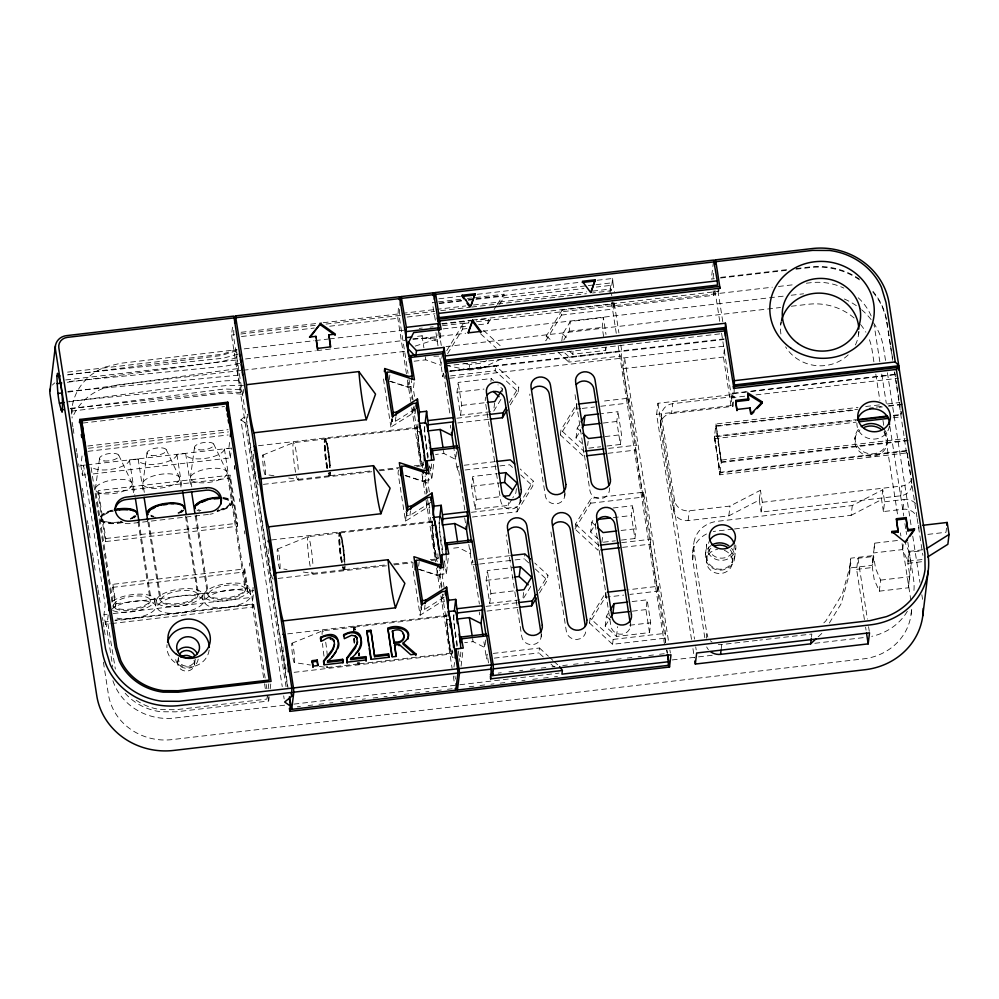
<?xml version="1.0" encoding="UTF-8"?>
<svg xmlns="http://www.w3.org/2000/svg" width="999" height="999" viewBox="0 0 999 999"><rect width="100%" height="100%" fill="white"/><g stroke="black" fill="none" stroke-linecap="round" stroke-linejoin="round"><path stroke-width="0.75" stroke-dasharray="5 3.75" d="M71.404 411.126L225.911 392.882L242.395 394.218C237.937 380.244 236.8 365.272 236.825 350.674L237.787 349.2L221.953 354.295L65.172 372.402M242.395 394.218L243.344 392.744L243.431 385.639L226.798 385.539L68.719 401.223M423.339 461.938L423.201 464.46A19.605 1.873 83.3 0 1 419.518 453.783A19.605 1.873 83.3 0 1 417.619 428.396L417.632 428.296A19.605 1.873 83.3 0 1 418.431 427.135M829.332 623.051L841.245 603.546L849.662 573.051L849.6 568.006L872.189 565.359L874.737 543.156L899.225 540.297M864.41 619.53L856.63 569.343L857.966 558.279L873.688 556.455L872.339 567.507L874.212 579.52L879.307 591.171L908.378 587.774L909.752 575.374L907.879 563.349L909.215 552.297L922.264 550.774M908.378 587.774L911.088 564.323L909.215 552.297M406.443 373.788L397.839 318.269L398.539 305.394M597.252 280.269L612.624 278.471L611.151 290.771L592.557 292.944M612.961 302.435L613.673 307.005L713.898 295.304L714.385 291.171M719.779 474.812L720.004 472.927L906.742 451.123L906.518 452.959L719.779 474.812L714.41 436.863L856.393 420.292M854.919 439.061L855.206 436.638M887.324 443.206L887.574 436.813L886.413 432.992A16.334 15.122 6.8 0 0 884.24 429.558M906.518 452.959L894.53 372.465M71.241 414.16L71.978 407.992A56.106 51.948 6.9 0 1 105.544 366.933L120.38 363.311L236.513 349.75M85.452 474.825L82.368 475.187L80.869 465.571L82.467 452.41M82.368 475.187L83.554 465.372L105.17 604.832L103.983 614.635L105.482 624.25L110.102 623.713M98.014 493.606L98.377 490.546L230.195 475.149L237.65 523.239L237.287 526.298L105.457 541.583L98.014 493.606L229.832 478.221L230.195 475.149M105.457 541.583L105.819 538.523L98.377 490.546M105.482 624.25L105.769 621.803L108.854 621.44M108.192 615.009L107.467 621.003L115.347 669.055M112.974 607.067L115.559 606.755L112.55 587.375L112.924 584.315L244.743 568.918L247.74 588.311L247.365 591.371L253.833 590.621M115.559 606.755L115.921 603.696L112.924 584.315M177.747 662.187L178.184 658.503M286.051 686.7L231.531 335.09L232.767 324.862M233.741 330.307L233.716 337.437L287.987 687.512M194.593 664.335L195.192 659.427A8.492 7.867 6.9 0 1 185.764 666.158A8.492 7.867 6.9 0 1 178.334 657.28M93.157 473.926L230.332 457.904L228.846 448.289L229.733 440.984M230.332 457.904L231.518 448.101L224.413 448.926A19.605 7.168 -8.8 0 1 204.133 458.553A19.605 7.168 -8.8 0 1 185.639 453.459L176.923 454.483A19.605 7.168 -8.8 0 1 156.643 464.098A19.605 7.168 -8.8 0 1 138.149 459.003L129.433 460.027A19.605 7.168 -8.8 0 1 111.688 469.28A19.605 7.168 -8.8 0 1 91.084 466.371M287.4 686.113L246.753 423.951L247.939 414.148L240.884 419.805L282.242 686.588M247.365 591.371L244.368 571.99L244.743 568.918M111.638 623.526L253.446 606.98L251.96 597.352L253.147 587.549L246.029 588.386A19.605 7.168 -8.8 0 1 225.762 598.001A19.605 7.168 -8.8 0 1 207.268 592.907L198.539 593.93A19.605 7.168 -8.8 0 1 178.272 603.546A19.605 7.168 -8.8 0 1 159.778 598.451L151.049 599.475A19.605 7.168 -8.8 0 1 133.317 608.728A19.605 7.168 -8.8 0 1 112.712 605.819M263.599 677.622L252.198 604.095L253.471 593.618M253.446 606.98L253.746 604.52L115.022 620.716M267.282 696.153L266.92 699.075L175.799 709.715L160.976 709.627A53.134 49.201 6.9 0 1 135.464 699.725M268.169 688.835L268.868 682.991M125.175 693.269A54.783 50.724 6.9 0 0 160.702 711.75L175.849 711.837L268.694 700.998L269.243 696.465M270.155 688.923L271.079 681.38M389.31 379.583L389.86 374.987M399.637 309.428L399.425 317.944L408.029 373.289M415.684 409.066L415.147 413.524L411.913 413.911L390.921 427.06L392.008 418.131M415.022 409.003L395.354 421.341L392.132 421.715L392.495 418.643M395.354 421.341L395.916 416.733M390.597 381.293L407.717 386.863L408.616 379.42M398.414 470.067L398.052 473.051L405.507 521.141L426.498 507.979L429.732 507.604L428.559 500.087M413.049 400L410.951 386.476L411.663 380.532M414.498 396.366L413.349 388.986L414.273 381.331M411.913 413.911L412.812 406.468M405.507 521.141L406.593 512.212M430.931 502.235L409.94 515.409L406.718 515.784L407.08 512.712M421.378 431.193L417.107 431.693L418.019 424.15M409.94 515.409L410.502 510.814M424.762 426.336L424.213 430.869L428.459 458.254M438.561 330.794L437.287 341.283L422.04 335.814L414.697 336.663M405.182 475.362L422.302 480.919L423.027 474.975M415.209 346.104L440.109 337.962L440.971 330.919M413.186 562.649L412.637 567.12L420.092 615.209L441.083 602.035L444.318 601.66L443.144 594.155M426.773 493.993L424.662 480.382L425.212 475.861M427.397 492.569L425.537 480.544L426.073 476.086M442.47 353.334L441.021 365.322L425.774 359.852L414.023 361.226M429.333 491.92L427.959 483.066L428.883 475.399M418.643 566.171L419.205 561.55M426.498 507.979L427.572 499.05M443.244 373.139L442.807 376.823L439.622 356.306M424.662 480.382L431.768 479.557L433.966 461.451M420.092 615.209L421.178 606.281M444.18 597.14L424.513 609.477L421.278 609.852L421.653 606.768M435.976 525.262L431.705 525.761L432.255 521.241M424.513 609.477L425.075 604.857M439.548 518.893L438.823 524.937L443.294 553.846M447.627 353.671L462.649 329.071L463.311 323.551L469.031 322.889M490.596 411.713L460.564 415.222L456.993 392.232L458.179 382.43L491.221 378.571L493.469 380.644M419.767 569.43L436.888 574.999L437.787 567.557M441.346 588.061L439.248 574.45L439.81 569.929M441.983 586.638L440.122 574.612L440.659 570.154M460.564 415.222L461.75 405.419L458.179 382.43M456.506 451.898L455.606 459.39L443.918 453.509L435.539 454.483M444.118 587.462L442.52 577.135L443.456 569.43M445.891 365.422L469.006 370.092L469.68 364.573L481.093 363.249L486.638 360.639M441.083 602.035L441.983 594.605M439.248 574.45L446.366 573.626L448.563 555.519M450.512 619.343L446.241 619.842L446.978 613.798M469.006 370.092L480.432 368.756L481.093 363.249M478.608 324.75L487.849 323.676L488.436 318.768L476.123 320.204M453.896 614.485L453.346 619.005L458.066 649.437M512.037 499.138L508.191 505.432L475.149 509.29L471.578 486.301L472.764 476.498L496.79 473.688M453.971 667.02L454.52 662.487M475.149 509.29L476.336 499.488L472.764 476.498M470.729 548.963L470.192 553.458L458.516 547.577L450.137 548.551M490.884 381.368L491.221 378.571M499.65 304.333L503.583 297.889L504.033 294.218L467.407 298.489M510.302 404.857L518.169 391.958L495.142 370.704L495.729 365.809L449.55 371.191M478.134 564.235L471.978 564.959L472.564 560.052L479.383 604.058M461.076 666.183L462.899 651.098M494.617 402.959L493.606 411.363L501.298 398.763M502.147 391.758L502.485 388.961L497.977 384.802M519.767 599.85L489.735 603.359L486.163 580.369L487.35 570.566L511.376 567.757M489.735 603.359L490.921 593.556L487.35 570.566M485.676 640.034L484.777 647.527L473.064 641.645L464.66 642.632M518.169 391.958L518.768 387.063L495.729 365.809M508.191 505.432L508.528 502.634M516.383 488.636L515.884 492.832L512.799 497.877M472.377 517.02L517.02 511.813L517.607 506.905L533.354 481.131L520.192 468.981M520.179 501.248L520.554 498.176M562.1 310.165L546.366 335.951L545.766 340.846L561.513 315.072L562.1 310.165L614.447 304.058L618.905 332.892M517.02 511.813L532.754 486.026L533.354 481.131M528.696 562.899L524.313 558.841L524.9 553.946M523.613 592.507L522.764 599.5L530.469 586.9L530.968 582.704M561.8 341.059L562.649 334.053L570.342 321.441L603.384 317.595L605.993 334.453M563.773 340.072L569.155 331.256L570.342 321.441M620.791 345.03L621.74 351.099L621.141 355.994L568.806 362.113L569.393 357.205L563.911 352.147M560.352 434.927L560.951 430.02L576.685 404.233L576.098 409.14L560.352 434.927L583.391 456.181L583.978 451.273L560.951 430.02M606.106 347.59L605.756 350.387L572.727 354.245L573.064 351.436M539.472 592.994L547.34 580.094L547.939 575.199L534.777 563.049M543.281 656.967L538.898 652.909L539.485 648.014L493.306 653.408M541.196 636.825L541.57 633.753M564.76 496.041L565.134 492.969M582.804 444.155L576.048 437.924L577.235 428.121L579.545 424.338M575.536 524.088L598.563 545.342L597.976 550.249L574.937 528.995L575.536 524.088L591.271 498.314L643.606 492.195L650.898 539.235L650.312 544.13L657.604 591.171L629.894 594.405M587.649 445.517L588.149 441.308M603.621 336.588L602.197 327.397L603.384 317.595M610.077 293.356L610.202 285.439L596.291 287.063M613.673 307.005L614.173 302.872M561.513 315.072L613.848 308.966L614.447 304.058M574.937 528.995L590.684 503.209L591.271 498.314M598.513 539.26L590.634 531.992L591.82 522.19L594.13 518.406M589.522 623.064L590.122 618.156L605.856 592.382L605.269 597.277L589.522 623.064L612.562 644.318L664.897 638.199L665.484 633.304L658.191 586.263L628.945 589.685M601.885 542.382L602.909 533.978M606.83 446.029L620.342 444.455L616.783 421.466L617.969 411.663L601.448 413.586M609.715 487.762L609.353 490.834A9.803 9.078 6.9 0 1 599.75 498.676A9.803 9.078 6.9 0 1 589.934 490.721L574.5 391.208M620.342 444.455L621.528 434.652L617.969 411.663M600.724 406.268L628.433 403.034L629.033 398.126L601.323 401.361M632.117 601.548L647.14 599.8L650.699 622.789L649.512 632.592L616.47 636.45L605.219 626.061L606.405 616.258L609.477 611.213M590.684 503.209L643.019 497.102L635.726 450.062L636.313 445.167L629.033 398.126M612.562 644.318L613.149 639.41L590.122 618.156M616.47 636.45L617.657 626.648M621.415 540.097L634.927 538.523L631.368 515.534L632.554 505.731L613.024 508.004M634.927 538.523L636.113 528.721L632.554 505.731M643.019 497.102L643.606 492.195M630.369 626.398L630.744 623.339M691.508 639.385L656.618 414.323L657.954 403.271L732.317 394.593L732.779 397.59L745.167 396.153M660.414 423.851L661.6 414.048M661.65 417.207L674.525 500.287A13.074 12.1 6.9 0 0 689.31 510.801L730.019 506.056L760.464 490.259L759.277 500.062L728.833 515.859L688.124 520.604A13.074 12.1 6.9 0 1 673.338 510.089L660.464 427.01L661.65 417.207A13.074 12.1 6.9 0 1 672.702 403.671L734.115 396.516L734.165 389.21M649.512 632.592L645.953 609.602L647.14 599.8M660.464 427.01A13.074 12.1 6.9 0 1 671.515 413.486L672.702 403.683M657.604 591.171L658.191 586.263M673.338 510.089L674.525 500.287M713.049 278.271L713.786 272.14M688.124 520.604L689.31 510.801M692.619 553.021L693.806 543.206M704.807 637.724L692.707 559.702L693.893 549.887A27.61 25.562 6.9 0 1 717.257 521.316L852.309 505.544L882.754 489.747L884.615 501.773L883.428 511.575L902.971 509.253A13.074 12.1 6.9 0 1 916.345 515.746M906.842 450.487L720.104 472.29L714.51 436.226L715.696 426.423L856.143 410.027M908.079 440.072L721.34 461.875L715.971 423.976L857.979 407.392M705.419 554.645L706.605 544.842M706.455 559.765L706.967 555.494M720.104 472.29L721.29 462.487L715.696 426.423M721.34 461.875L715.971 423.976M656.618 414.323L730.981 405.644L732.317 394.593M671.515 413.486L732.929 406.318L734.115 396.516M706.43 638.249L706.942 634.04L693.893 549.887M728.833 515.859L730.019 506.056M721.216 648.763L721.728 644.555L758.391 640.272M732.379 563.074L732.891 558.803M734.59 558.366L735.776 548.563M780.768 324.5L781.131 321.566M911.812 485.427A13.074 12.1 6.9 0 1 900.711 495.791L761.138 512.087L762.324 502.285L760.464 490.259M811.5 636.838L811.837 634.04L759.914 640.097M858.566 334.428L858.915 331.493M734.49 528.971L851.123 515.347L852.309 505.544M849.6 568.006L850.773 558.191L873.376 555.556L872.189 565.359M849.662 573.051L850.773 558.191M874.737 543.156L873.551 552.959L902.634 549.562L907.729 561.213L922.414 559.502M883.428 511.575L881.568 499.55L882.754 489.747M879.307 591.171L880.643 580.119L875.549 568.468L873.688 556.455M893.531 415.322L901.248 414.423L901.597 411.625M900.711 495.791L901.897 485.989A13.074 12.1 6.9 0 0 912.162 478.671M902.971 509.253L904.157 499.488A13.074 12.1 6.9 0 1 915.534 503.384M902.634 549.562L903.483 542.569M907.729 561.213L908.915 551.411L904.382 541.058M911.113 614.31L911.862 608.154M946.503 528.059L946.003 532.267L926.235 534.577M713.473 261.538L711.3 279.096L714.385 278.746M732.779 397.59L733.278 386.625M665.671 642.444L623.239 368.693L624.587 357.817L668.693 642.257M730.981 405.644L723.438 357.018L724.824 346.104L447.789 378.484M99.563 458.304L95.405 488.773L99.925 517.932M147.053 452.759L142.894 483.229L144.555 493.968M194.543 447.215L190.384 477.684L191.808 486.9M472.677 320.042L718.706 291.321L719.205 287.637M850.848 563.249L842.432 593.743L825.761 621.041L822.539 624.038M446.715 350.749L463.311 323.551M494.093 309.515L496.515 305.544M497.327 304.22L504.033 294.218M487.849 323.676L491.783 317.232M500.936 391.483L502.485 388.961M509.328 402.522L518.768 387.063M576.048 437.924L580.669 430.357M538.486 590.659L547.939 575.199M590.634 531.992L596.016 523.176M605.219 626.061L609.84 618.506M818.144 636.85L823.501 631.843M851.123 515.347L881.568 499.55M480.432 368.756L502.597 358.341M262.799 455.082L293.344 442.694L324.687 439.036M277.397 549.088L307.942 536.7L339.285 533.041M291.97 643.219L322.515 630.831L353.858 627.172M236.825 350.674L221.141 355.557L64.573 375.312M237.899 354.158L223.301 358.204L64.848 374.887M236.738 357.779L221.066 361.65L66.384 382.417M239.648 363.411L224.825 366.246L66.409 381.768M237.562 368.619L67.283 392.22M68.681 401.873L223.039 380.944L239.048 380.282M70.192 408.791L224.563 388.973L240.821 389.66M438.911 298.801L460.427 296.291M477.335 294.305L580.344 282.242M436.888 302.048L432.305 302.585L435.651 321.953M438.411 301.873L461.301 299.2M439.223 303.034L466.895 299.8M468.431 299.613L474.587 298.901M476.123 298.713L586.813 285.751M588.349 285.577L594.492 284.852M596.028 284.678L612.949 282.692L612.624 278.471M439.073 303.646L466.783 300.412M468.319 300.237L474.475 299.513M476.011 299.338L502.172 296.278M503.583 297.889L583.94 288.511M241.134 332.292L321.653 322.889M323.201 322.714L397.515 314.036M402.21 313.349L434.74 309.553M436.288 309.378L465.709 305.944M473.464 305.032L586.525 291.833M592.719 291.109L609.752 289.123M720.741 277.372L788.436 269.468M796.128 268.569L809.977 266.958A67.969 62.925 6.9 0 1 859.14 278.896M231.531 335.09L234.628 334.727M240.834 334.003L315.209 325.324M326.049 324.063L403.521 315.01M405.07 314.835L434.515 311.388M440.709 310.677L470.154 307.23M471.703 307.055L586.363 293.669M720.541 278.022L786.75 270.292M795.978 269.218L809.839 267.595A67.969 62.925 6.9 0 1 860.201 280.357M407.18 317.045L435.052 313.786M241.458 336.526L314.223 328.034M329.707 326.223L397.839 318.269M441.72 323.664L471.128 320.229M442.257 324.163L474.587 320.392M244.256 348.851L313.936 340.721M315.484 340.534L327.872 339.086M329.42 338.911L403.746 330.232M419.23 328.421L422.327 328.059M430.07 327.16L433.166 326.798M442.457 325.711L468.781 322.64M476.523 321.728L772.289 287.2M778.483 286.476L795.516 284.49M806.355 283.229L811.001 282.68A56.206 52.035 6.9 0 1 843.868 288.099M443.206 328.883L467.832 326.011M462.649 329.071L466.933 328.571M65.697 379.945L237.774 359.865M245.529 358.953L315.284 350.811M316.845 350.624L405.207 340.309M412.949 339.41L465.659 333.254M482.717 331.268L783.466 296.154M791.208 295.242L803.608 293.793M569.155 331.256L602.197 327.397M241.646 370.417L117.77 384.89L102.934 388.499A56.106 51.948 6.9 0 0 72.977 416.471M243.194 370.242L405.781 351.261M446.041 346.553L780.519 307.505M791.358 306.243L808.391 304.258A56.206 52.035 6.9 0 1 854.545 318.369M445.292 365.971L722.314 333.591M450.112 370.854L724.088 338.861M569.393 357.205L621.74 351.099M450.037 371.466L724.013 339.473M450.499 375.924L495.142 370.704M82.905 423.052L224.563 406.506M407.717 386.863L410.951 386.476M456.993 392.232L484.028 389.073M87.8 446.029L228.059 429.657M88.387 448.264L228.509 431.905M461.75 405.419L485.776 402.609M88.012 451.323L228.134 434.965M456.843 418.231L487.637 414.635M80.869 465.571L85.502 465.022M87.038 464.847L228.846 448.289M258.466 445.729L417.944 427.11M457.792 422.952L488.573 419.355M576.098 409.14L580.719 408.603M582.255 408.416L594.567 406.98M325.337 438.961L418.706 428.059M324.9 440.646L325.537 440.571M732.454 393.344L749.5 391.346M751.048 391.171L898.163 374.013M733.641 393.506L749.125 391.695M750.674 391.521L897.751 374.35M756.006 394.88L898.463 378.246M603.259 423.039L616.783 421.466M605.007 436.575L621.528 434.652M865.696 406.493L881.13 404.695M887.299 403.971L899.649 402.522M715.759 425.811L857.741 409.228M876.26 407.068L882.429 406.343M888.598 405.631L902.497 404.008M879.295 407.317L882.379 406.955M888.548 406.243L902.447 404.62M329.171 474.138L329.82 474.063M298.039 479.408L329.383 475.749M330.032 475.674L372.889 470.666M379.008 469.955L398.901 467.632M414.21 465.846L423.401 464.772A18.631 1.773 83.3 0 1 420.204 453.396A18.631 1.773 83.3 0 1 418.269 431.68M263.399 484.365L371.79 471.715M379.533 470.804L398.114 468.643M416.683 466.471L422.877 465.746M588.811 448.139L600.824 446.74M464.135 465.259L496.466 461.488M608.616 448.401L636.313 445.167M714.51 436.226L856.493 419.655M893.318 415.971L901.148 415.06M714.185 438.748L856.168 422.14M893.206 417.807L900.923 416.895M465.084 469.992L509.727 464.772L513.011 467.807M608.016 453.296L635.726 450.062M422.302 480.919L425.537 480.544M208.404 514.41L129.82 523.588A13.074 12.1 6.9 0 1 124.176 523.101M471.578 486.301L498.613 483.141M721.565 460.039L905.219 438.598M721.29 462.487L908.029 440.684M476.336 499.488L500.362 496.678M471.428 512.3L517.607 506.905M271.503 539.972L432.53 521.178M339.922 532.966L433.291 522.065A18.631 1.773 83.3 0 0 434.453 545.117A18.631 1.773 83.3 0 0 438.299 557.554M339.485 534.652L340.135 534.577M613.349 517.632L631.368 515.534M762.324 502.285L901.897 485.989M112.55 587.375L244.368 571.99M621.103 530.469L636.113 528.721M884.615 501.773L904.157 499.488M343.768 568.144L344.418 568.069M312.637 573.414L343.968 569.755M344.618 569.68L387.475 564.672M393.606 563.96L411.963 561.813M430.332 559.665L437.987 558.778M277.984 578.433L386.376 565.784M394.118 564.885L412.687 562.712M431.268 560.539L437.462 559.815M603.396 542.207L615.409 540.809M732.954 529.145L716.071 531.118A27.61 25.562 6.9 0 0 713.249 531.58M478.721 559.34L509.515 555.744M621.653 542.644L650.898 539.235M115.921 603.696L247.74 588.311M479.67 564.06L513.536 560.102M515.072 559.927L524.313 558.841M622.602 547.365L650.312 544.13M436.888 574.999L440.122 574.612M103.983 614.635L107.068 614.273M113.237 613.548L251.96 597.352M115.16 620.104L252.198 604.095M486.163 580.369L513.199 577.21M490.921 593.556L516.446 590.571M908.915 551.411L925.062 549.525M486.014 606.368L516.808 602.772M486.963 611.088L517.744 607.492M605.269 597.277L623.738 595.117M354.508 627.097L446.341 616.371M856.63 569.343L872.339 567.507M907.879 563.349L923.825 561.488M354.058 628.783L354.707 628.708M880.643 580.119L909.714 576.723M632.429 611.176L645.953 609.602M629.682 625.237L650.699 622.789M327.21 667.544L358.554 663.885M359.203 663.811L452.572 652.909M613.149 639.41L665.484 633.304M494.255 658.129L538.898 652.909M498.164 673.114L501.248 672.752M508.928 671.852L513.548 671.316M519.692 670.604L522.764 670.242M530.457 669.342L535.064 668.806M541.221 668.094L545.829 667.557M551.985 666.832L555.057 666.47M562.737 665.571L567.357 665.034M573.501 664.323L578.109 663.786M584.265 663.061L588.873 662.524M595.029 661.813L599.637 661.276M605.794 660.551L608.866 660.189M616.545 659.29L621.166 658.753M627.31 658.041L631.93 657.504M638.074 656.78L641.146 656.418M648.838 655.531L653.446 654.994M659.602 654.27L664.21 653.733M284.665 705.194L174.6 718.044A56.206 52.035 6.9 0 1 112.762 680.257M293.968 704.108L458.291 684.914M459.84 684.74L559.053 673.151M672.215 659.939L697.015 657.042M698.563 656.867L712.512 655.244M814.834 643.294L865.983 637.325M297.29 706.842L300.387 706.48M308.129 705.569L312.774 705.032M318.968 704.307L323.614 703.771M329.807 703.046L332.904 702.684M340.647 701.773L345.292 701.236M351.486 700.511L356.131 699.974M362.325 699.25L365.422 698.888M373.164 697.976L377.809 697.439M384.003 696.715L387.1 696.353M393.294 695.629L396.391 695.267M404.12 694.367L408.766 693.818M414.96 693.094L419.605 692.557M425.799 691.832L428.896 691.47M436.638 690.571L441.283 690.022M447.477 689.298L452.122 688.761M469.23 686.763L473.876 686.226M480.069 685.501L484.715 684.952M490.909 684.228L494.006 683.865M500.199 683.154L504.857 682.604M511.051 681.88L515.696 681.343M521.89 680.619L524.987 680.257M532.729 679.345L537.375 678.808M543.568 678.084L548.214 677.547M554.42 676.822L557.517 676.46M623.239 368.693L723.438 357.018M105.819 538.523L237.65 523.239M287.637 633.865L447.115 615.272A19.605 1.873 83.4 0 0 447.977 637.037L449.425 646.365A19.605 1.873 83.4 0 0 452.51 650.112M294.118 672.327L452.048 653.92M70.454 408.404L226.736 391.62L243.344 392.744M67.807 391.421L241.121 374.925M412.949 338.723L440.109 337.962M433.853 356.256L442.907 355.994M265.022 474.388A9.803 0.937 83.3 0 0 264.485 461.063A9.803 0.937 83.3 0 0 262.6 458.778A9.803 0.937 83.3 0 0 265.022 474.388L273.901 475.749M288.699 478.022L297.577 479.383M279.62 568.394A9.803 0.937 83.3 0 0 279.071 555.069A9.803 0.937 83.3 0 0 277.198 552.784A9.803 0.937 83.3 0 0 279.62 568.394L287.013 569.53M303.284 572.027L312.163 573.389M294.193 662.537A9.803 0.937 83.3 0 0 293.644 649.213A9.803 0.937 83.3 0 0 291.77 646.915A9.803 0.937 83.3 0 0 294.193 662.537L310.464 665.022M319.343 666.383L326.748 667.519M463.898 363.411L469.68 364.573M389.123 381.118L413.349 388.986M405.132 475.649L427.959 483.066M418.269 569.255L442.52 577.135M240.884 419.805L246.753 423.951M562.649 334.053L568.281 339.248M569.343 351.124L572.727 354.245M546.366 335.951L551.848 341.009M557.842 351.985L568.806 362.113M483.616 330.419L501.386 346.815M480.731 333.891L496.278 348.239M577.235 428.121L580.606 431.231M591.82 522.19L595.192 525.299M520.691 474.9L532.754 486.026M606.405 616.258L610.913 620.416M535.277 568.968L547.34 580.094M539.485 648.014L548.414 656.256M549.537 657.28L552.884 660.364M553.995 661.4L558.466 665.521M550.961 664.048L554.245 667.082M213.711 444.043L226.81 471.653M166.221 449.587L179.321 477.197M118.731 455.132L131.818 482.742M717.781 288.649L718.706 291.321M713.186 290.884L713.898 295.304M717.944 290.784L722.939 322.615M890.409 344.443L886.862 321.628A67.969 62.925 6.9 0 0 873.014 291.421M890.633 345.966L891.583 352.048M891.82 353.571L892.756 359.652M894.654 371.828L896.54 384.003M896.777 385.527L897.951 393.131M898.188 394.642L899.125 400.736M899.362 402.26L901.248 414.423M907.317 453.521L908.253 459.565M908.491 461.076L911.775 482.267M886.737 322.265L892.644 360.289M906.98 452.659L911.962 484.852M912.199 486.388L916.945 517.045M917.182 518.568L922.876 555.357M885.514 360.439L883.603 348.102A67.969 62.925 6.9 0 0 872.602 321.566M887.424 372.764L911.325 526.91M912.761 536.151L919.929 582.405M921.84 594.73L922.564 599.35M879.844 361.8L874.587 327.884A56.206 52.035 6.9 0 0 874.025 324.912M881.755 374.126L886.3 403.421M889.884 426.536L903.745 515.946M904.932 523.651L905.893 529.82M906.13 531.356L906.605 534.44M907.804 542.145L913.536 579.145A56.206 52.035 6.9 0 1 913.723 592.744M873.888 361.788L871.977 349.463A56.206 52.035 6.9 0 0 868.618 337.699M875.798 374.126L879.857 400.324M882.966 420.367L884.402 429.62M884.639 431.156L898.026 517.47M900.411 532.892L900.898 535.976M902.085 543.681L910.926 600.711M857.966 558.279L867.394 619.13M868.568 626.735L869.28 631.293M865.584 627.135L866.058 630.182M759.277 500.062L761.138 512.087M714.947 290.472L719.917 322.477M721.565 333.142L732.929 406.318M714.41 436.863L720.004 472.927M657.954 403.271L694.517 639.123M695.716 646.828L696.191 649.912M692.944 648.638L694.38 657.891M612.949 282.692L614.323 291.546M669.879 649.937L670.354 653.009M666.87 650.137L667.344 653.209M610.202 285.439L611.8 295.729M612.712 301.611L613.848 308.966M621.141 355.994L628.433 403.034M664.897 638.199L665.584 642.607M666.72 649.962L667.17 652.896M611.5 302.572L616.271 333.304M618.169 345.592L664.385 643.643M605.282 347.315L605.756 350.387M550.936 531.992L566.371 631.505A9.803 9.078 6.9 0 0 577.459 639.385A9.803 9.078 6.9 0 0 585.751 629.245M440.409 335.514L440.721 337.5M439.21 332.143L441.283 345.479M443.631 373.426L450.212 415.909M464.797 509.989L457.979 465.984L457.392 470.891L453.971 448.876M488.511 662.911L487.15 654.12L486.563 659.028L483.379 638.511M435.951 332.655L437.987 345.791M450.312 425.287L450.761 428.159M464.685 517.919L465.571 523.663M468.793 544.443L471.978 564.959M479.27 611.987L479.707 614.86M443.456 450.499L443.918 453.509M472.602 638.636L473.064 641.645M422.04 335.814L423.901 347.827M425.299 356.843L425.774 359.852M429.645 465.859L430.581 471.94M430.819 473.464L431.768 479.557M444.48 561.45L445.417 567.532M445.654 569.055L446.366 573.626M458.304 650.961L459.24 657.042M459.478 658.566L459.952 661.613M413.973 406.019L415.147 413.524M408.991 379.433L412.088 399.413M413.286 407.105L417.107 431.693M427.709 500.049L431.705 525.761M454.957 676.098L455.432 679.12M407.405 379.957L410.751 401.548M411.7 407.717L420.791 466.321M421.99 474.038L425.087 494.08M426.049 500.249L435.614 561.938M436.575 568.106L439.685 588.161M440.871 595.866L452.11 668.356M453.309 676.061L454.508 683.778M391.67 418.731L392.132 421.715M406.019 511.313L406.718 515.784M420.816 606.868L421.278 609.852M383.466 378.983L390.921 427.06M283.679 695.841L284.153 698.925M234.415 465.347L234.877 468.394M234.365 466.496L234.852 469.555M239.36 498.676L239.835 501.735M244.355 530.856L244.83 533.916M249.338 563.036L249.812 566.096M253.746 604.52L265.135 678.021M266.084 684.153L266.795 688.748M267.982 696.403L268.694 700.998M264.548 683.753L265.497 689.884M249.825 589.472A23.202 8.479 -8.8 0 1 214.498 601.023A23.202 8.479 -8.8 0 1 216.321 585.951A23.202 8.479 -8.8 0 1 249.825 589.472L250.849 596.078A23.202 8.479 -8.8 0 1 215.522 607.642A23.202 8.479 -8.8 0 1 217.345 592.557A23.202 8.479 -8.8 0 1 250.849 596.078M229.832 478.221L237.287 526.298M224.413 448.926L246.029 588.386M227.223 473.389A18.631 6.806 -8.8 0 1 198.863 482.667A18.631 6.806 -8.8 0 1 200.324 470.566A18.631 6.806 -8.8 0 1 227.223 473.389L231.743 502.547M231.83 503.146L245.292 589.997A18.631 6.806 -8.8 0 1 216.945 599.275A18.631 6.806 -8.8 0 1 218.406 587.175A18.631 6.806 -8.8 0 1 245.292 589.997M196.179 515.059L208.466 594.293M185.639 453.459L190.871 487.175M195.379 516.283L207.268 592.907M203.946 594.83L204.97 601.435M202.322 595.017A23.202 8.479 -8.8 0 1 167.008 606.568A23.202 8.479 -8.8 0 1 168.831 591.495A23.202 8.479 -8.8 0 1 202.322 595.017L203.359 601.623A23.202 8.479 -8.8 0 1 168.032 613.186A23.202 8.479 -8.8 0 1 169.855 598.101A23.202 8.479 -8.8 0 1 203.359 601.623M176.923 454.483L182.143 488.186M186.663 517.307L198.539 593.93M179.72 478.933A18.631 6.806 -8.8 0 1 151.373 488.211A18.631 6.806 -8.8 0 1 152.835 476.111A18.631 6.806 -8.8 0 1 179.72 478.933L181.156 488.136M185.514 516.308L197.802 595.541A18.631 6.806 -8.8 0 1 169.455 604.82A18.631 6.806 -8.8 0 1 170.916 592.719A18.631 6.806 -8.8 0 1 197.802 595.541M148.926 522.127L160.976 599.837M138.149 459.003L143.381 492.719M147.889 521.828L159.778 598.451M156.456 600.374L157.48 606.98M154.833 600.561L155.856 607.167M129.433 460.027L134.89 495.267M138.936 521.316L151.049 599.475M132.23 484.478A18.631 6.806 -8.8 0 1 103.884 493.756A18.631 6.806 -8.8 0 1 105.345 481.655A18.631 6.806 -8.8 0 1 132.23 484.478L133.903 495.217M138.024 521.853L150.312 601.086A18.631 6.806 -8.8 0 1 121.953 610.364A18.631 6.806 -8.8 0 1 123.426 598.264A18.631 6.806 -8.8 0 1 150.312 601.086M100.012 518.531L113.486 605.394M91.134 467.607L112.275 603.995M105.769 621.803L112.775 666.995M72.165 422.29L72.89 426.898M73.127 428.446L74.076 434.59M76.224 448.426L76.698 451.498M76.935 453.034L77.647 457.642M78.609 463.798L79.083 466.87M82.418 488.386L82.892 491.458M83.129 492.994L83.854 497.614M84.803 503.758L85.277 506.83M87.425 520.666L87.9 523.738M88.137 525.274L89.086 531.431M89.336 532.966L90.285 539.11M92.432 552.947L92.907 556.018M93.144 557.554L94.093 563.698M94.331 565.234L95.292 571.391M97.427 585.227L97.914 588.299M98.152 589.835L99.101 595.978M99.338 597.514L100.287 603.671M102.435 617.494L102.909 620.579M103.147 622.115L104.108 628.259M104.346 629.795L105.295 635.951M103.397 662.125L108.404 694.405A56.206 52.035 6.9 0 0 171.99 739.61L863.373 658.89A56.206 52.035 6.9 0 0 911.475 609.802M918.63 525.399L919.068 528.221M442.282 594.118L446.241 619.842M71.978 407.992L72.115 418.007M198.189 659.19A11.439 10.589 6.9 0 1 185.489 668.244A11.439 10.589 6.9 0 1 175.499 656.293M209.166 650.012A21.241 19.668 6.9 0 1 185.589 666.832A21.241 19.668 6.9 0 1 167.033 644.642M123.114 522.739A13.074 12.1 6.9 0 1 120.142 521.141M218.531 509.652A13.074 12.1 6.9 0 1 217.02 511.201M213.224 513.436A13.074 12.1 6.9 0 1 209.94 514.235M734.178 544.592A13.062 12.088 6.9 0 1 719.73 558.079A13.062 12.088 6.9 0 1 709.153 541.396M724.263 550.249A13.074 12.1 6.9 0 1 729.145 569.655A13.074 12.1 6.9 0 1 707.904 566.945A13.074 12.1 6.9 0 1 717.557 549.388M883.953 431.993A16.334 15.122 6.9 0 1 881.58 452.934A16.334 15.122 6.9 0 1 858.903 450.961A16.334 15.122 6.9 0 1 859.952 429.907M193.968 660.289A8.492 7.867 6.9 0 1 185.165 671.066A8.492 7.867 6.9 0 1 179.37 658.428M887.624 440.771A16.334 15.122 6.8 0 1 863.423 451.773A16.334 15.122 6.8 0 1 861.325 426.635M730.194 549.825A13.074 12.1 6.9 0 1 728.009 566.808A13.074 12.1 6.9 0 1 709.677 564.46A13.074 12.1 6.9 0 1 711.862 547.489M520.142 498.888A9.803 9.078 6.9 0 1 511.85 509.028A9.803 9.078 6.9 0 1 500.761 501.148L485.339 401.623A9.803 9.078 6.9 0 1 485.939 396.965M907.329 611.288A56.206 52.035 6.9 0 1 871.74 636.363M858.228 297.764A56.206 52.035 6.9 0 1 871.815 317.557M860.526 324.488A56.206 52.035 6.9 0 1 865.883 332.18M889.397 426.036A16.334 15.122 6.9 0 1 871.965 439.048A16.334 15.122 6.9 0 1 856.88 423.214M872.889 292.058A67.969 62.925 6.9 0 1 886.488 320.791M844.317 299.001A67.969 62.925 6.9 0 1 860.526 308.816M861.638 309.74A67.969 62.925 6.9 0 1 871.677 320.317M564.735 493.668A9.803 9.078 6.9 0 1 556.443 503.821A9.803 9.078 6.9 0 1 545.354 495.941L529.92 396.416A9.803 9.078 6.9 0 1 529.882 394.043M541.171 634.452A9.803 9.078 6.9 0 1 532.879 644.605A9.803 9.078 6.9 0 1 521.79 636.713L506.356 537.2A9.803 9.078 6.9 0 1 506.318 534.827M595.491 524.413A9.803 9.078 6.9 0 0 595.529 526.773L610.951 626.298A9.803 9.078 6.9 0 0 622.04 634.178A9.803 9.078 6.9 0 0 630.344 624.025M52.46 385.077A13.074 12.1 6.9 0 1 54.845 382.854M273.339 578.983A19.605 1.873 83.3 0 1 270.354 569.305A19.605 1.873 83.3 0 1 268.007 547.714M258.266 484.877A19.605 1.873 83.3 0 1 255.045 470.529A19.605 1.873 83.3 0 1 253.359 450.074M286.076 669.118A19.605 1.873 83.4 0 1 285.314 665.496L283.866 656.168A19.605 1.873 83.4 0 1 282.655 643.169M437.912 553.733A19.605 1.873 83.3 0 1 434.727 551.585A19.605 1.873 83.3 0 1 432.205 522.465M858.803 331.743A39.211 36.301 6.9 0 1 854.857 346.041M848.213 354.845A39.211 36.301 6.9 0 1 785.614 346.853M780.893 333.991A39.211 36.301 6.9 0 1 781.218 321.84M223.351 498.164A18.631 6.806 -8.8 0 1 231.568 504.07A18.631 6.806 -8.8 0 1 217.37 511.488M223.676 498.951A16.995 6.219 -8.8 0 1 229.832 504.47A16.995 6.219 -8.8 0 1 217.02 510.939M223.264 497.564A18.631 6.806 -8.8 0 1 231.468 503.471A18.631 6.806 -8.8 0 1 217.27 510.889M199.7 511.151A18.631 6.806 -8.8 0 1 196.953 510.052M223.589 498.339A16.995 6.219 -8.8 0 1 221.054 509.228M200.899 510.589A16.995 6.219 -8.8 0 1 198.389 509.577M183.491 510.564A18.631 6.806 -8.8 0 1 181.443 512.462M181.955 510.589A16.995 6.219 -8.8 0 1 178.297 513.436M153.496 516.733A16.995 6.219 -8.8 0 1 150.986 515.721M183.404 509.965A18.631 6.806 -8.8 0 1 178.259 513.661M155.894 517.357A18.631 6.806 -8.8 0 1 149.463 515.596M181.855 509.989A16.995 6.219 -8.8 0 1 177.16 513.361M153.409 516.133A16.995 6.219 -8.8 0 1 150.899 515.122M111.039 610.189A23.202 8.479 -8.8 0 1 144.743 600.923A23.202 8.479 -8.8 0 1 149.35 613.636A23.202 8.479 -8.8 0 1 113.524 617.032M112.562 601.211A23.202 8.479 -8.8 0 1 147.452 594.855A23.202 8.479 -8.8 0 1 145.829 608.179A23.202 8.479 -8.8 0 1 111.501 609.902M136.001 516.108A18.631 6.806 -8.8 0 1 133.953 518.019M122.377 522.577A18.631 6.806 -8.8 0 1 100.562 520.467A18.631 6.806 -8.8 0 1 113.312 510.452A16.995 6.219 -8.8 0 0 101.91 519.33A16.995 6.219 -8.8 0 0 120.504 521.715M134.453 516.133A16.995 6.219 -8.8 0 1 129.77 519.505M122.028 522.027A16.995 6.219 -8.8 0 1 102.173 520.167A16.995 6.219 -8.8 0 1 113.411 511.063M135.901 515.509A18.631 6.806 -8.8 0 1 130.757 519.205M122.29 521.977A18.631 6.806 -8.8 0 1 100.325 519.667A18.631 6.806 -8.8 0 1 114.385 509.59M134.365 515.534A16.995 6.219 -8.8 0 1 129.67 518.906M456.943 646.428A23.202 2.21 83.3 0 1 454.021 612.387M460.801 652.085A23.202 2.21 83.3 0 1 459.665 656.555M453.146 657.417A23.202 2.21 83.3 0 1 449.163 643.256A23.202 2.21 83.3 0 1 446.753 616.196M452.872 651.685A18.631 1.773 83.3 0 1 449.725 643.718A18.631 1.773 83.3 0 1 447.44 619.817M359.503 662.587A18.631 1.773 83.3 0 1 358.129 662.512M354.633 641.358A18.631 1.773 83.3 0 1 354.37 638.286M354.071 630.719A18.631 1.773 83.3 0 1 356.256 630.844M359.328 652.622A18.631 1.773 83.3 0 1 359.515 655.481M354.832 641.72A16.995 1.623 83.3 0 1 354.595 638.91M354.433 629.82A16.995 1.623 83.3 0 1 355.681 629.894M359.203 653.321A16.995 1.623 83.3 0 1 359.34 655.806M358.866 662.662A18.631 1.773 83.3 0 1 357.48 662.587M354.146 643.019A18.631 1.773 83.3 0 1 353.733 638.361M353.421 630.794A18.631 1.773 83.3 0 1 355.607 630.918M358.678 652.697A18.631 1.773 83.3 0 1 358.866 655.556M327.522 666.321A18.631 1.773 83.3 0 1 326.149 666.246M324.026 656.168A18.631 1.773 83.3 0 1 322.515 643.518M322.078 634.452A18.631 1.773 83.3 0 1 324.275 634.577M325.711 642.207A18.631 1.773 83.3 0 1 327.347 656.355M354.32 643.231A16.995 1.623 83.3 0 1 353.946 638.985M353.783 629.894A16.995 1.623 83.3 0 1 355.032 629.969M358.554 653.396A16.995 1.623 83.3 0 1 358.691 655.881M446.191 555.244A23.202 2.21 83.3 0 1 444.343 560.839M442.594 553.521A23.202 2.21 83.3 0 1 439.448 518.256M437.237 561.663A23.202 2.21 83.3 0 1 432.18 522.065M345.055 566.058A18.631 1.773 83.3 0 1 342.869 565.933M342.145 562.499A18.631 1.773 83.3 0 1 339.485 537.612A18.631 1.773 83.3 0 1 341.92 537.749A18.631 1.773 83.3 0 1 344.992 562.662M344.692 566.945A16.995 1.623 83.3 0 1 343.444 566.883M342.158 561.525A16.995 1.623 83.3 0 1 339.735 537.874A16.995 1.623 83.3 0 1 342.395 541.121A16.995 1.623 83.3 0 1 344.817 564.772M344.28 568.531A18.631 1.773 83.3 0 1 342.22 566.008M341.496 562.574A18.631 1.773 83.3 0 1 338.836 537.687A18.631 1.773 83.3 0 1 341.271 537.824A18.631 1.773 83.3 0 1 344.355 562.737M312.949 572.19A18.631 1.773 83.3 0 1 311.563 572.115M310.165 566.233A18.631 1.773 83.3 0 1 307.505 541.346A18.631 1.773 83.3 0 1 309.927 541.483A18.631 1.773 83.3 0 1 313.012 566.396M344.056 567.02A16.995 1.623 83.3 0 1 342.794 566.957M341.508 561.6A16.995 1.623 83.3 0 1 339.086 538.886A16.995 1.623 83.3 0 1 341.296 539.01A16.995 1.623 83.3 0 1 344.106 561.75M430.494 468.419A23.202 2.21 83.3 0 1 429.757 466.82M427.772 458.291A23.202 2.21 83.3 0 1 424.687 427.222M431.63 463.948A23.202 2.21 83.3 0 1 431.081 468.444M422.639 467.657A23.202 2.21 83.3 0 1 418.806 446.291A23.202 2.21 83.3 0 1 417.744 425.075M424.363 467.757A23.202 2.21 83.3 0 1 423.976 469.28M330.469 472.052A18.631 1.773 83.3 0 1 328.271 471.928M327.547 468.494A18.631 1.773 83.3 0 1 324.9 443.606A18.631 1.773 83.3 0 1 327.322 443.743A18.631 1.773 83.3 0 1 330.407 468.656M330.107 472.939A16.995 1.623 83.3 0 1 328.846 472.877M327.56 467.52A16.995 1.623 83.3 0 1 325.137 444.805A16.995 1.623 83.3 0 1 327.36 444.93A16.995 1.623 83.3 0 1 330.169 467.657M329.82 472.127A18.631 1.773 83.3 0 1 327.635 472.003M326.91 468.568A18.631 1.773 83.3 0 1 324.25 443.681A18.631 1.773 83.3 0 1 326.673 443.818A18.631 1.773 83.3 0 1 329.757 468.731M298.351 478.184A18.631 1.773 83.3 0 1 296.291 475.661M295.567 472.227A18.631 1.773 83.3 0 1 292.907 447.34A18.631 1.773 83.3 0 1 295.342 447.477A18.631 1.773 83.3 0 1 298.414 472.39M329.458 473.014A16.995 1.623 83.3 0 1 328.196 472.952M326.923 467.594A16.995 1.623 83.3 0 1 324.488 444.88A16.995 1.623 83.3 0 1 326.71 445.005A16.995 1.623 83.3 0 1 329.52 467.732M721.728 644.555A13.074 12.1 6.9 0 1 718.318 644.542M712.05 642.107A13.074 12.1 6.9 0 1 710.351 640.659M707.866 637.1A13.074 12.1 6.9 0 1 706.942 634.04M735.739 545.004A14.71 13.611 6.9 0 1 719.455 560.214A14.71 13.611 6.9 0 1 707.554 541.408M692.707 559.702A27.61 25.562 6.9 0 1 707.841 533.341M708.416 649.662A13.074 12.1 6.9 0 1 706.68 646.915M731.555 548.276A14.71 13.611 6.9 0 1 729.095 567.37A14.71 13.611 6.9 0 1 708.466 564.747A14.71 13.611 6.9 0 1 710.926 545.641M199.001 449.837A9.803 3.584 -8.8 0 0 213.923 444.955A9.803 3.584 -8.8 0 0 199.775 443.469A9.803 3.584 -8.8 0 0 199.001 449.837M151.511 455.382A9.803 3.584 -8.8 0 0 166.433 450.499A9.803 3.584 -8.8 0 0 152.285 449.013A9.803 3.584 -8.8 0 0 151.511 455.382M104.021 460.926A9.803 3.584 -8.8 0 0 118.943 456.043A9.803 3.584 -8.8 0 0 104.795 454.557A9.803 3.584 -8.8 0 0 104.021 460.926"/><path stroke-width="1.5" d="M898.638 369.967L898.963 367.282L733.278 386.625L733.89 388.399L896.353 369.43L898.963 367.282L927.984 554.495A67.969 62.925 6.9 0 1 870.479 624.85L493.456 668.868L492.632 675.611L670.978 654.795L669.492 667.045L289.872 711.363L289.398 708.279M399.225 299.638L399.575 296.753L235.502 315.909L234.615 323.114M445.392 372.003L445.267 355.906L725.436 323.201L725.449 336.139M49.95 390.859L55.382 346.004M79.82 419.455L115.147 647.377L119.256 660.988A54.783 50.724 6.9 0 0 163.074 692.145L178.222 692.22L271.079 681.38L227.784 402.185L79.82 419.455L79.445 422.527L82.53 422.165M81.668 420.779L116.758 647.09L120.767 660.401A53.134 49.201 6.9 0 0 163.274 690.621L178.097 690.709L269.231 680.069L226.398 403.871L81.668 420.779L85.302 448.626L84.927 451.685L109.091 607.517L108.729 610.514M227.784 402.185L227.41 405.244L231.144 429.295L230.257 436.6M315.796 337.575L315.946 336.351L309.49 337.113L320.554 323.576L335.339 334.091L328.871 334.852L330.357 346.591M310.264 337.212L320.554 323.576M315.946 336.351L317.67 349.6L316.271 340.584M289.872 711.363L290.509 706.156L289.31 698.451M290.509 706.156L284.64 702.01L291.696 696.353L291.858 688.136L233.828 316.096L66.483 335.639A13.074 12.1 6.9 0 0 55.42 349.163L102.198 650.911A67.969 62.925 6.9 0 0 179.096 705.569L292.17 692.369M399.575 296.753L412.212 376.061L408.978 376.436L384.727 368.556L392.182 416.645L413.174 403.484L416.408 403.109L426.798 470.129L423.564 470.517L399.313 462.637L406.768 510.714L427.759 497.564L430.981 497.177L441.383 564.21L438.149 564.585L413.898 556.705L421.353 604.795L442.345 591.633L445.566 591.258L457.592 668.793L457.917 673.014L455.831 690.184L291.708 709.34L293.806 692.182L293.481 687.949L283.117 620.928A39.76 3.784 83.3 0 1 275.662 572.839L268.531 526.86A39.76 3.784 83.3 0 1 261.076 478.771L253.933 432.792A39.76 3.784 83.3 0 1 246.478 384.702L235.502 315.909M312.138 661.875L312.287 660.639L317.22 660.064L318.069 665.534L313.137 666.108L312.987 667.344L312.138 661.875L317.07 661.288L317.22 660.064M320.916 641.233L320.642 637.3C343.132 626.311 342.507 650.711 327.597 661.088L327.46 662.312L342.557 660.551L342.707 659.315L327.597 661.088M323.901 664.71L323.626 660.801L332.417 649.475L334.49 644.43M330.432 639.273L330.582 638.049C326.273 635.676 319.73 646.116 320.642 637.3M332.242 639.947L332.392 638.723L330.582 638.049M333.579 641.308L333.728 640.084L332.392 638.723M350.674 658.391L365.771 656.63L365.622 657.854L350.524 659.615L350.674 658.391C364.985 649.05 366.645 623.226 343.706 634.602L343.556 635.826C358.516 625.424 368.431 643.468 355.656 653.546M346.965 662.012L346.703 658.116L356.93 644.055M347.165 663.348L346.703 658.116M384.365 371.541L384.727 368.556M386.076 379.957L387 372.302L390.234 371.928L414.46 379.795L410.414 355.607L442.657 351.835L453.196 417.632L453.509 421.865L451.873 435.352L440.197 429.458L427.622 430.931L428.359 424.8L426.598 411.251L419.493 412.088L418.394 421.141M355.307 637.25L355.457 636.026L351.523 635.314L344.33 638.673L343.706 634.602M356.643 638.623L356.793 637.399L355.457 636.026M400.149 305.145L401.198 296.566L433.504 292.794L438.611 323.564L438.561 330.794M368.768 645.516L366.82 630.756L370.904 630.269L374.662 656.693L388.386 655.094L388.536 653.87L374.812 655.469M392.682 417.12L393.244 412.525L387 372.302M365.771 656.63L366.133 661.138L365.622 657.854M396.103 415.209L396.466 412.137L417.445 398.988L419.493 412.088M374.662 656.693L370.904 630.269M439.835 320.891L719.992 288.187L719.367 286.413L439.223 319.118L441.158 329.383L413.686 332.592L408.628 342.357L407.892 348.489L414.76 355.719M411.85 379.046L412.212 376.061M400.474 475.561L401.586 466.371L404.82 465.996L429.071 473.876L427.048 460.764L434.153 459.94L432.092 448.838L457.242 445.904L467.782 511.7L468.094 515.934L466.458 529.42L454.795 523.526L442.232 524.999L442.969 518.868L441.208 505.319L434.103 506.143L432.992 515.197M415.934 355.219L416.483 350.624L408.628 342.357M391.895 656.593L387.837 628.296C399.15 622.514 418.069 631.98 403.196 642.931L403.047 644.168L415.909 655.319L416.059 654.095L403.196 642.931M416.046 406.094L416.408 403.109M416.333 408.179L417.445 398.988M393.956 643.094L394.106 641.87C408.541 644.305 406.094 624.837 392.432 631.081L393.956 643.094C399.463 644.043 406.855 639.835 403.084 633.653M433.154 295.592L433.504 292.794M407.267 511.188L407.829 506.593L401.586 466.371M434.29 299.35L435.114 292.595L713.648 260.077L717.207 280.831L717.519 285.065L438.986 317.62L438.474 321.878L437.112 318.082M410.689 509.278L411.051 506.206L432.043 493.044L434.103 506.143M416.059 654.095L410.764 654.72L399.263 644.492L394.593 645.029L395.991 656.206M425.137 423.326L426.598 411.251M399.113 645.716L399.263 644.492M438.623 324.026L439.223 319.118M423.201 473.489L423.564 470.517M426.123 468.319L427.048 460.764M426.248 474.6L426.798 470.129M415.047 569.63L416.158 560.389L419.393 560.014L443.643 567.894L441.645 554.832L448.751 554.008L446.703 542.907L471.815 539.972L482.355 605.769L482.679 610.002L481.043 623.488L482.917 635.501M443.081 354.57L443.956 347.415L416.483 350.624M432.092 448.838L431.343 454.97L430.182 447.465M733.89 388.399L724.375 329.121L445.816 361.688L445.716 371.616M431.118 500.711L432.043 493.044M421.84 605.232L422.402 600.611L416.158 560.389M425.262 603.309L425.624 600.237L446.603 587.075L448.613 600.224L447.702 607.767M439.735 517.395L441.208 505.319M437.787 567.557L438.149 564.585M439.985 568.419L440.359 565.397M440.721 562.387L441.645 554.832M440.834 568.668L441.383 564.21M472.465 321.353L472.614 320.13L480.931 331.393L480.794 332.617L472.465 321.353L468.381 332.717M446.703 542.907L445.954 549.038L444.093 537.012M445.217 594.23L445.566 591.258M445.666 594.78L446.603 587.075M454.258 611.463L455.719 599.4L448.613 600.224M456.918 617.544L457.48 612.949L455.719 599.4M455.057 657.966L456.156 648.913L463.261 648.089L461.201 636.987L486.401 634.04L491.52 664.834L490.646 678.87L562.375 670.491L561.925 674.163L668.543 661.725L667.407 654.37M461.201 636.987L460.464 643.119L459.065 634.103M668.543 661.725L668.094 665.396L457.455 689.997L459.528 672.827L456.156 648.913M490.122 419.18L502.435 417.744L503.021 412.837L506.168 407.679M512.499 489.722L504.62 482.442L505.806 472.639L498.301 473.514M528.209 584.827L519.205 576.51L520.392 566.708L512.887 567.582M519.293 607.317L531.605 605.881L532.192 600.973L536.126 594.53M591.058 292.357L595.292 279.77L582.367 281.281L590.696 292.557L595.292 279.77M582.205 427.847L583.741 425.324L584.927 415.522L598.438 413.936M610.601 617.245L612.911 613.461L614.098 603.658L627.609 602.072M714.722 264.485L715.272 259.89L812.199 248.564A67.969 62.925 6.9 0 1 889.085 303.234L898.788 365.771L898.438 368.631M695.329 664.048L696.665 652.996L869.517 632.817L868.181 643.868L695.329 664.048L694.854 660.963M734.34 387.787L734.365 380.694L725.436 323.201M757.017 408.603L762.15 403.134L762.299 401.91L747.751 392.907L748.676 398.913L735.751 400.424L737 410.664L735.838 403.146M735.614 401.648L748.526 400.137L748.676 398.913M737.15 409.44L750.074 407.929L750.624 413.661M710.863 651.91A13.074 12.1 6.9 0 0 720.541 654.357L721.053 650.162M720.541 654.357L810.651 643.843L811.338 638.236M898.326 530.744L891.87 531.493L891.72 532.717L898.188 531.967L896.465 518.718L906.155 517.582L907.879 530.831L914.335 530.082L914.485 528.858L908.029 529.607M896.465 518.718L896.315 519.942L906.006 518.818L906.155 517.582M922.776 615.796L928.208 570.941M946.852 525.262L947.189 522.465L922.864 525.299M947.189 522.465L949.05 534.477L947.864 544.293L927.671 556.955M463.686 298.738L462.175 295.254L475.099 293.743L471.378 304.97M401.198 296.566L406.356 327.335L405.894 337.699L411.763 337.013M410.414 355.607L409.627 361.738L409.165 358.728M56.906 376.273L57.492 373.301C61.826 385.477 63.224 399.325 62.138 412.212C57.617 400.986 57.517 388.274 56.906 376.273L59.977 375.886M407.804 639.285C411.176 627.285 395.179 626.685 387.699 629.52M357.555 641.745L355.332 648.001L346.553 659.34M337.787 648.576C342.919 637.424 327.984 631.992 320.492 638.523M475.099 293.743L470.504 306.606L462.175 295.254M253.933 432.792L366.346 419.667L375.537 394.118L358.891 371.578L246.478 384.702M268.531 526.86L380.931 513.736L390.122 488.186L373.476 465.646L261.076 478.771M472.614 320.13L468.019 332.904L480.931 331.393M283.117 620.928L395.517 607.804L404.882 583.379L388.049 559.715L275.662 572.839M500.936 391.483L494.792 401.561L487.275 402.435M502.435 417.744L507.155 410.002M581.081 421.815L584.927 415.522M531.605 605.881L536.326 598.151M596.79 521.915L598.326 519.393L610.339 517.981M610.252 609.952L614.098 603.658M336.326 651.273L331.668 657.379M914.485 528.858L905.044 542.195L891.87 531.493M905.756 542.207L907.467 539.785M910.039 536.138L914.335 530.082M323.489 662.025C328.147 655.769 336.875 648.826 333.728 640.084M762.299 401.91L751.011 413.936L750.074 407.929M751.885 414.073L753.945 411.888M810.651 643.843L816.008 638.848M926.335 548.726L949.05 534.477M58.017 393.494L62.65 392.857M59.416 403.134L64.048 402.497M57.093 383.666L61.738 383.042M60.927 409.977L64.011 409.578M234.453 317.869L67.308 337.387A10.015 9.278 6.9 0 0 58.829 347.752L105.557 649.1L110.177 664.435A64.673 59.878 6.9 0 0 161.913 701.223L178.996 701.31L291.858 688.136M236.114 317.682L400.187 298.526M401.81 298.351L434.115 294.58M435.114 292.595L435.726 294.368L714.273 261.85M715.272 259.89L715.883 261.663L812.599 250.374L829.682 250.474A64.673 59.878 6.9 0 1 881.418 287.25L886.038 302.585L895.241 361.913L898.788 365.771L734.69 384.927M462.025 296.466L474.95 294.967M582.217 282.505L595.142 280.994M438.986 317.62L438.673 313.399L717.207 280.831M406.356 327.335L438.611 323.564M406.668 331.556L438.923 327.797M317.819 348.376L330.731 346.865L328.871 334.852M411.026 357.38L443.269 353.621M445.579 360.139L725.749 327.435M445.816 361.688L446.428 363.461L724.999 330.894M393.244 412.525L396.466 412.137M734.365 380.694L895.241 361.913M428.047 420.567L453.196 417.632M489.173 414.46L503.021 412.837M578.234 404.058L596.703 401.898M419.543 423.389L425.237 422.727A23.202 2.21 83.3 0 1 428.771 434.165A23.202 2.21 83.3 0 1 431.543 459.715M428.359 424.8L453.509 421.865M583.741 425.324L600.262 423.389M432.704 450.624L457.854 447.689M602.01 436.925L588.498 438.511L582.867 433.316M870.029 408.404L873.114 408.042M496.466 461.488L510.314 459.877L514.71 463.923M585.514 451.098L603.995 448.938M858.041 419.468L887.362 416.046M857.841 420.117L887.836 416.62M859.252 421.778L888.586 418.344M586.463 455.819L604.944 453.658M500.112 482.967L504.62 482.442M407.829 506.593L411.051 506.206M503.359 496.328L509.378 495.629L517.07 483.029L505.806 472.639M442.657 514.635L467.782 511.7M432.717 517.557L439.822 516.733A23.202 2.21 83.3 0 1 443.356 528.184A23.202 2.21 83.3 0 1 446.141 553.721M442.969 518.868L468.094 515.934M447.315 544.692L472.44 541.758M616.595 530.993L603.071 532.579L597.452 527.385M511.051 555.556L524.9 553.946L530.382 559.003M600.099 545.167L618.581 543.006M601.048 549.887L619.517 547.727M514.697 577.035L519.205 576.51M422.402 600.611L425.624 600.237M516.446 590.571L523.951 589.697L531.655 577.097L520.392 566.708M457.155 608.716L482.355 605.769M518.344 602.597L532.192 600.973M607.392 592.195L625.874 590.034M448.713 611.525L454.408 610.864A23.202 2.21 83.3 0 1 457.942 622.315A23.202 2.21 83.3 0 1 460.714 647.851M457.48 612.949L482.679 610.002M456.743 619.08L469.343 617.607L481.043 623.488M366.67 631.98L370.754 631.505M612.911 613.461L629.432 611.525M461.825 638.773L487.025 635.826M347.315 662.125L366.283 659.914M293.481 687.949L457.592 668.793M459.215 668.606L491.52 664.834M493.456 668.868L493.131 664.635L869.954 620.641L886.4 616.633A64.673 59.878 6.9 0 0 925.086 569.293L924.874 553.446L896.353 369.43M293.806 692.182L457.917 673.014M459.528 672.827L491.833 669.055M490.334 674.637L493.406 674.275M747.602 394.13L762.15 403.134M320.404 324.8L335.189 335.314M493.419 391.496L499.038 396.69M467.02 303.284L469.53 306.693M559.577 666.545L562.375 670.491M356.793 637.399L357.405 642.969M492.632 675.611L491.071 667.682M457.455 689.997L456.131 683.666M455.219 688.398L455.831 690.184M291.708 709.34L289.423 696.765M239.36 353.758L239.86 356.431M240.372 359.116L240.871 361.788M449.975 624.3L450.462 627.247M906.006 518.818L907.879 530.831M896.553 521.441L898.188 531.967M866.533 633.229L868.181 643.868M747.826 395.629L748.526 400.137M667.582 654.745L669.492 667.045M608.841 485.402L593.893 388.948A9.803 9.078 6.9 0 0 586.613 381.318A9.803 9.078 6.9 0 0 576.348 384.503M630.107 622.502L614.909 524.512A9.803 9.078 6.9 0 0 607.642 516.883A9.803 9.078 6.9 0 0 597.377 520.067M564.497 492.145L549.3 394.155A9.803 9.078 6.9 0 0 542.032 386.526A9.803 9.078 6.9 0 0 531.768 389.71M585.277 626.186L570.329 529.72A9.803 9.078 6.9 0 0 563.049 522.09A9.803 9.078 6.9 0 0 552.797 525.287M519.905 497.352L504.72 399.363A9.803 9.078 6.9 0 0 497.44 391.733A9.803 9.078 6.9 0 0 487.187 394.917M540.934 632.916L525.736 534.94A9.803 9.078 6.9 0 0 518.469 527.31A9.803 9.078 6.9 0 0 508.204 530.494M435.726 294.368L438.673 313.399M443.956 347.415L445.267 355.906M446.428 363.461L493.131 664.635M438.086 324.875L438.986 330.694M453.159 423.251L457.217 449.388M466.995 512.412L471.516 541.62M482.005 609.265L486.063 635.401M451.436 432.48L453.746 447.365M466.021 526.548L468.319 541.433M440.197 429.458L442.994 447.49M454.795 523.526L457.579 541.558M469.343 617.607L472.127 635.639M429.021 439.947L429.483 442.957M456.968 620.579L457.442 623.588M406.131 339.198L408.691 355.731M392.432 631.081L394.106 641.87M394.593 645.029L396.353 656.393L392.27 656.867L387.837 628.296M388.536 653.87L389.061 657.255L371.253 659.328L366.82 630.756M388.386 655.094L388.736 657.354M369.243 648.526L370.866 659.053M342.707 659.315L343.219 662.599L324.25 664.81L323.626 660.801M342.557 660.551L342.894 662.737M317.07 661.288L317.707 665.396M312.287 660.639L313.137 666.108M291.209 693.269L291.696 696.353M226.336 407.817L226.798 410.814M227.26 413.798L227.722 416.783M228.184 419.767L228.659 422.764M191.583 491.77L194.905 513.224M182.617 491.258L186.189 514.235M144.093 497.315L147.652 520.304M135.365 498.326L138.936 521.316M81.306 434.54L81.768 437.55M715.883 261.663L719.992 288.187M241.308 364.585L241.87 368.968M242.245 371.878L242.62 374.8M446.041 375.849L446.253 378.671M490.434 676.048L490.646 678.87M177.685 651.236A11.439 10.589 6.9 0 1 197.34 653.746M167.545 642.12A21.241 19.668 6.9 0 1 190.609 627.822A21.241 19.668 6.9 0 1 209.315 647.439M114.997 509.915A13.074 12.1 6.9 0 1 126.099 499.55L206.219 490.197A13.074 12.1 6.9 0 1 221.041 503.871M923.251 608.329A67.969 62.925 6.9 0 1 865.047 669.717L173.664 750.436A67.969 62.925 6.9 0 1 96.778 695.766L49.987 394.018A13.074 12.1 6.9 0 1 50.412 388.798M714.784 545.929A13.074 12.1 6.9 0 1 727.747 547.577M864.697 427.11A16.334 15.122 6.9 0 1 880.893 429.17M709.627 540.447A13.062 12.088 6.9 0 1 722.814 534.103A13.062 12.088 6.9 0 1 733.965 543.543M861.325 426.635A16.334 15.122 6.8 0 1 883.316 428.546M179.97 653.521A8.492 7.867 6.9 0 1 194.568 655.381M180.919 656.98A8.492 7.867 6.9 0 1 191.259 657.042M858.041 418.094A16.334 15.122 6.9 0 1 876.523 409.203A16.334 15.122 6.9 0 1 889.497 424.725M268.082 541.62A19.605 1.873 83.3 0 1 271.391 550.012A19.605 1.873 83.3 0 1 273.801 575.174M254.308 446.291A19.605 1.873 83.3 0 1 259.153 477.522M282.992 634.402A19.605 1.873 83.4 0 1 285.602 641.957L287.05 651.286A19.605 1.873 83.4 0 1 288.249 671.765M436.063 534.328A19.605 1.873 83.3 0 1 436.413 536.813M420.03 432.142A19.605 1.873 83.3 0 1 420.542 434.652M395.517 607.804A39.76 3.784 83.3 0 1 388.049 559.715M380.931 513.736A39.76 3.784 83.3 0 1 373.476 465.646M366.346 419.667A39.76 3.784 83.3 0 1 358.891 371.578M781.53 320.504A39.211 36.301 6.9 0 1 823.563 293.381A39.211 36.301 6.9 0 1 858.815 329.008M195.005 507.442A18.631 6.806 -8.8 0 1 221.965 498.051M202.085 502.172A16.995 6.219 -8.8 0 1 205.682 500.749M214.186 498.913A16.995 6.219 -8.8 0 1 218.506 498.626M195.317 508.578A18.631 6.806 -8.8 0 1 218.906 497.39M197.29 504.932A16.995 6.219 -8.8 0 1 209.715 499.038M214.098 498.314A16.995 6.219 -8.8 0 1 218.419 498.026M147.914 514.722A18.631 6.806 -8.8 0 1 164.36 504.195A18.631 6.806 -8.8 0 1 184.34 508.691M152.597 508.791A16.995 6.219 -8.8 0 1 154.583 507.717M163.761 504.907A16.995 6.219 -8.8 0 1 166.696 504.458M147.827 514.123A18.631 6.806 -8.8 0 1 164.261 503.596A18.631 6.806 -8.8 0 1 184.241 508.091M149.026 512.2A16.995 6.219 -8.8 0 1 156.831 506.143M158.092 505.694A16.995 6.219 -8.8 0 1 166.596 503.858M170.929 503.571A16.995 6.219 -8.8 0 1 173.626 503.633M114.485 510.189A18.631 6.806 -8.8 0 1 136.851 514.235M119.206 510.002A16.995 6.219 -8.8 0 1 127.497 509.877M114.385 509.59A18.631 6.806 -8.8 0 1 136.751 513.636M114.735 510.127A16.995 6.219 -8.8 0 1 133.267 510.901M447.877 611.725A23.202 2.21 83.3 0 1 453.558 647.464M450.349 623.376A18.631 1.773 83.3 0 1 451.061 627.572M434.053 519.18A23.202 2.21 83.3 0 1 438.723 549.35M436.488 533.429A18.631 1.773 83.3 0 1 436.988 536.913M419.455 425.174A23.202 2.21 83.3 0 1 423.901 452.497M424.138 455.344A23.202 2.21 83.3 0 1 424.438 460.539M420.454 431.793A18.631 1.773 83.3 0 1 420.941 433.991M421.416 436.551A18.631 1.773 83.3 0 1 421.89 439.423M422.552 444.105A18.631 1.773 83.3 0 1 422.852 446.516M711.962 544.967A14.71 13.611 6.9 0 1 728.808 545.741M206.518 487.737L126.386 497.102A13.074 12.1 6.9 0 0 115.335 510.626A13.074 12.1 6.9 0 0 130.12 521.141L210.24 511.788A13.074 12.1 6.9 0 0 221.303 498.251A13.074 12.1 6.9 0 0 206.518 487.737M610.426 479.245L595.004 379.732A9.803 9.078 6.9 0 0 583.916 371.853A9.803 9.078 6.9 0 0 575.624 381.993L591.046 481.518A9.803 9.078 6.9 0 0 602.135 489.398A9.803 9.078 6.9 0 0 610.426 479.245M631.455 614.835L616.021 515.322A9.803 9.078 6.9 0 0 604.932 507.43A9.803 9.078 6.9 0 0 596.64 517.582L612.062 617.095A9.803 9.078 6.9 0 0 623.164 624.974A9.803 9.078 6.9 0 0 631.455 614.835M565.846 484.453L550.424 384.94A9.803 9.078 6.9 0 0 539.323 377.06A9.803 9.078 6.9 0 0 531.031 387.2L546.465 486.725A9.803 9.078 6.9 0 0 557.554 494.605A9.803 9.078 6.9 0 0 565.846 484.453M586.863 620.042L571.44 520.516A9.803 9.078 6.9 0 0 560.352 512.637A9.803 9.078 6.9 0 0 552.06 522.789L567.482 622.302A9.803 9.078 6.9 0 0 578.571 630.182A9.803 9.078 6.9 0 0 586.863 620.042M521.266 489.66L505.831 390.147A9.803 9.078 6.9 0 0 494.742 382.255A9.803 9.078 6.9 0 0 486.451 392.407L501.873 491.92A9.803 9.078 6.9 0 0 512.974 499.812A9.803 9.078 6.9 0 0 521.266 489.66M542.282 625.249L526.86 525.724A9.803 9.078 6.9 0 0 515.759 517.844A9.803 9.078 6.9 0 0 507.467 527.996L522.902 627.509A9.803 9.078 6.9 0 0 533.99 635.389A9.803 9.078 6.9 0 0 542.282 625.249M176.436 654.295A21.241 19.668 6.9 0 0 210.202 641.433A21.241 19.668 6.9 0 0 180.782 620.504A21.241 19.668 6.9 0 0 176.436 654.295M181.256 655.694A11.439 10.589 6.9 0 0 199.438 648.776A11.439 10.589 6.9 0 0 183.604 637.512A11.439 10.589 6.9 0 0 181.256 655.694M714.572 546.453A13.062 12.088 6.9 0 0 735.339 538.548A13.062 12.088 6.9 0 0 717.245 525.686A13.062 12.088 6.9 0 0 714.572 546.453M864.31 428.583A16.334 15.122 6.9 0 0 890.284 418.693A16.334 15.122 6.9 0 0 867.644 402.597A16.334 15.122 6.9 0 0 864.31 428.583M797.989 343.456A39.211 36.301 6.9 0 0 860.339 319.717A39.211 36.301 6.9 0 0 806.006 281.094A39.211 36.301 6.9 0 0 797.989 343.456M790.758 348.127A52.285 48.402 6.9 0 0 873.9 316.471A52.285 48.402 6.9 0 0 801.46 264.972A52.285 48.402 6.9 0 0 790.758 348.127"/></g></svg>
